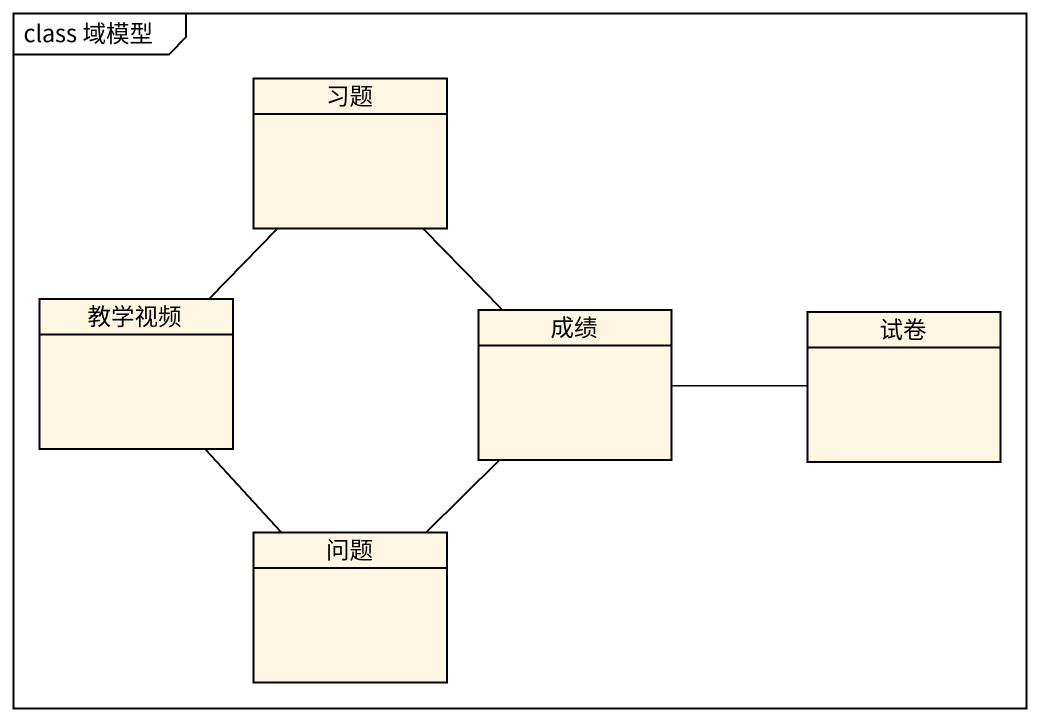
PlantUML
@startuml
mainframe class 域模型
hide circle
hide empty members
class 习题
class 教学视频
class 成绩
class 试卷
class 问题
习题 -- 教学视频
习题 -- 成绩
教学视频 -- 问题
试卷 -left- 成绩
问题 -up- 成绩
@enduml
